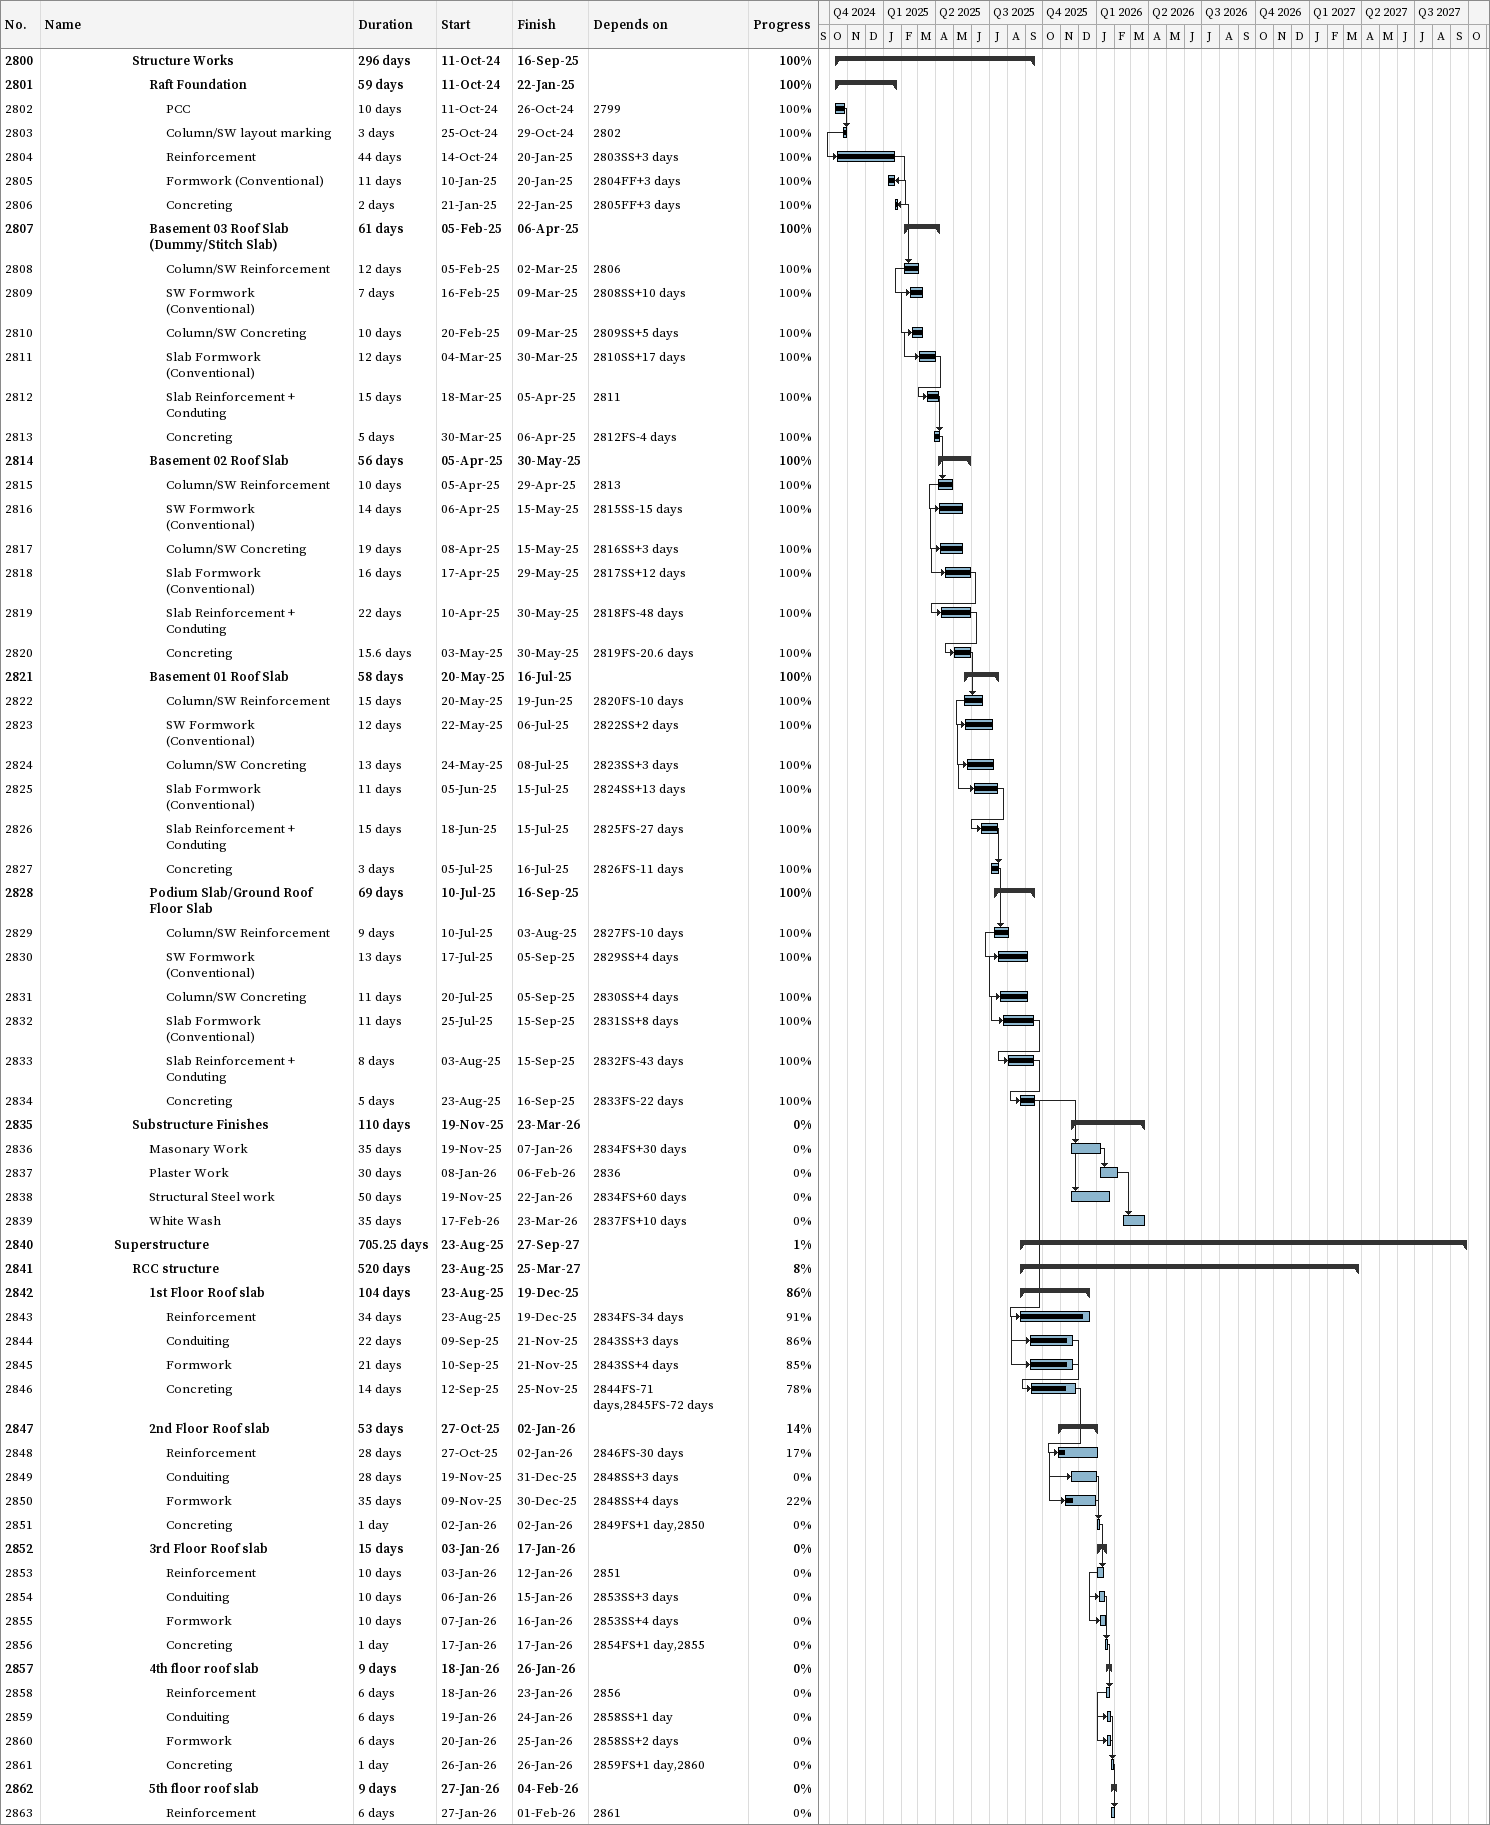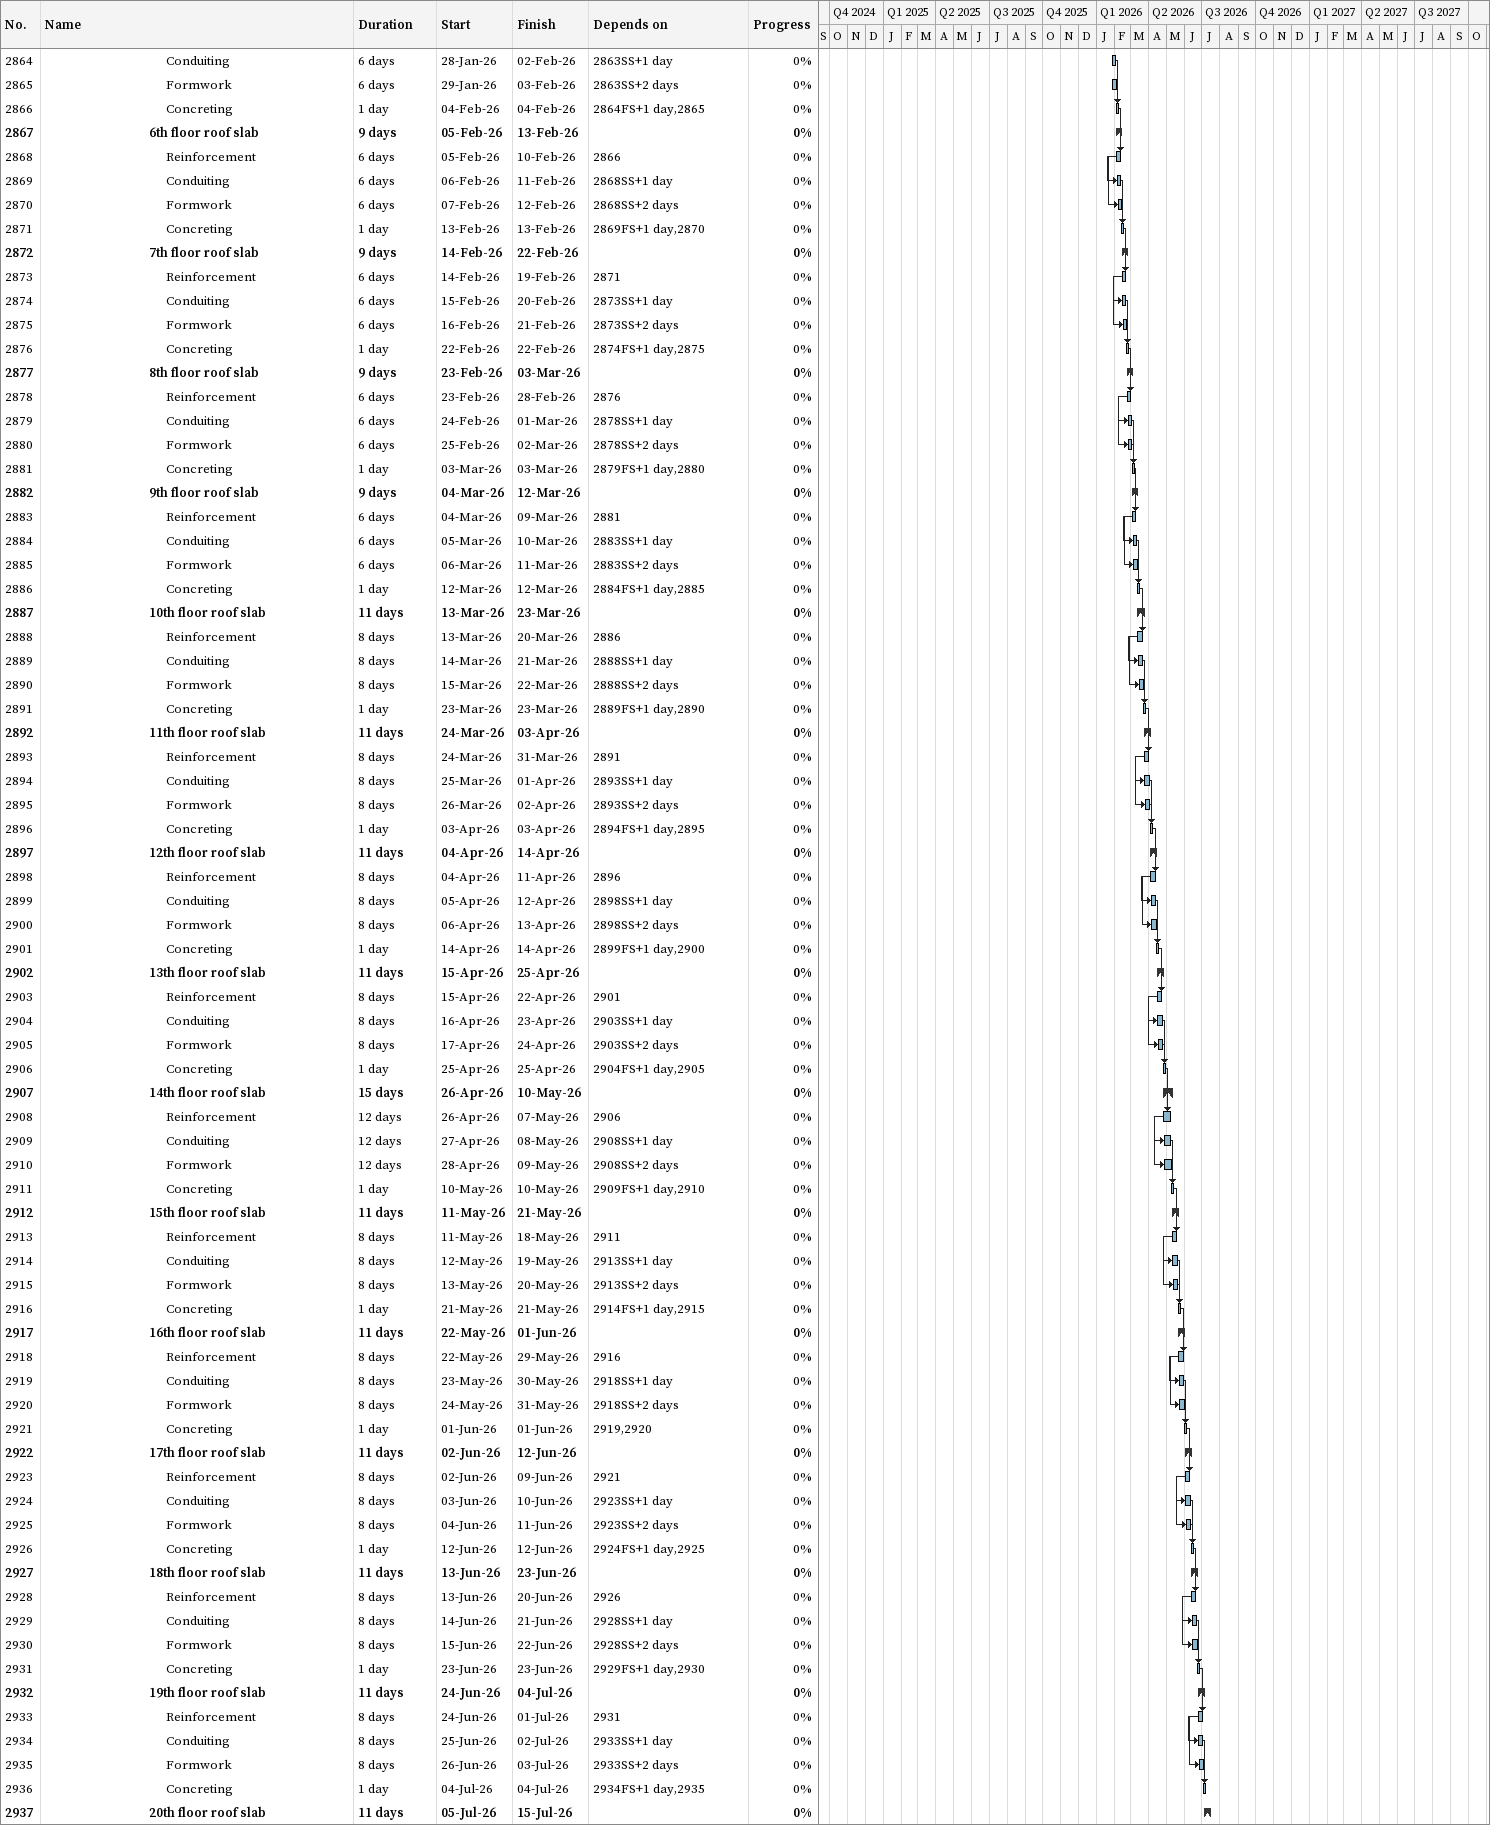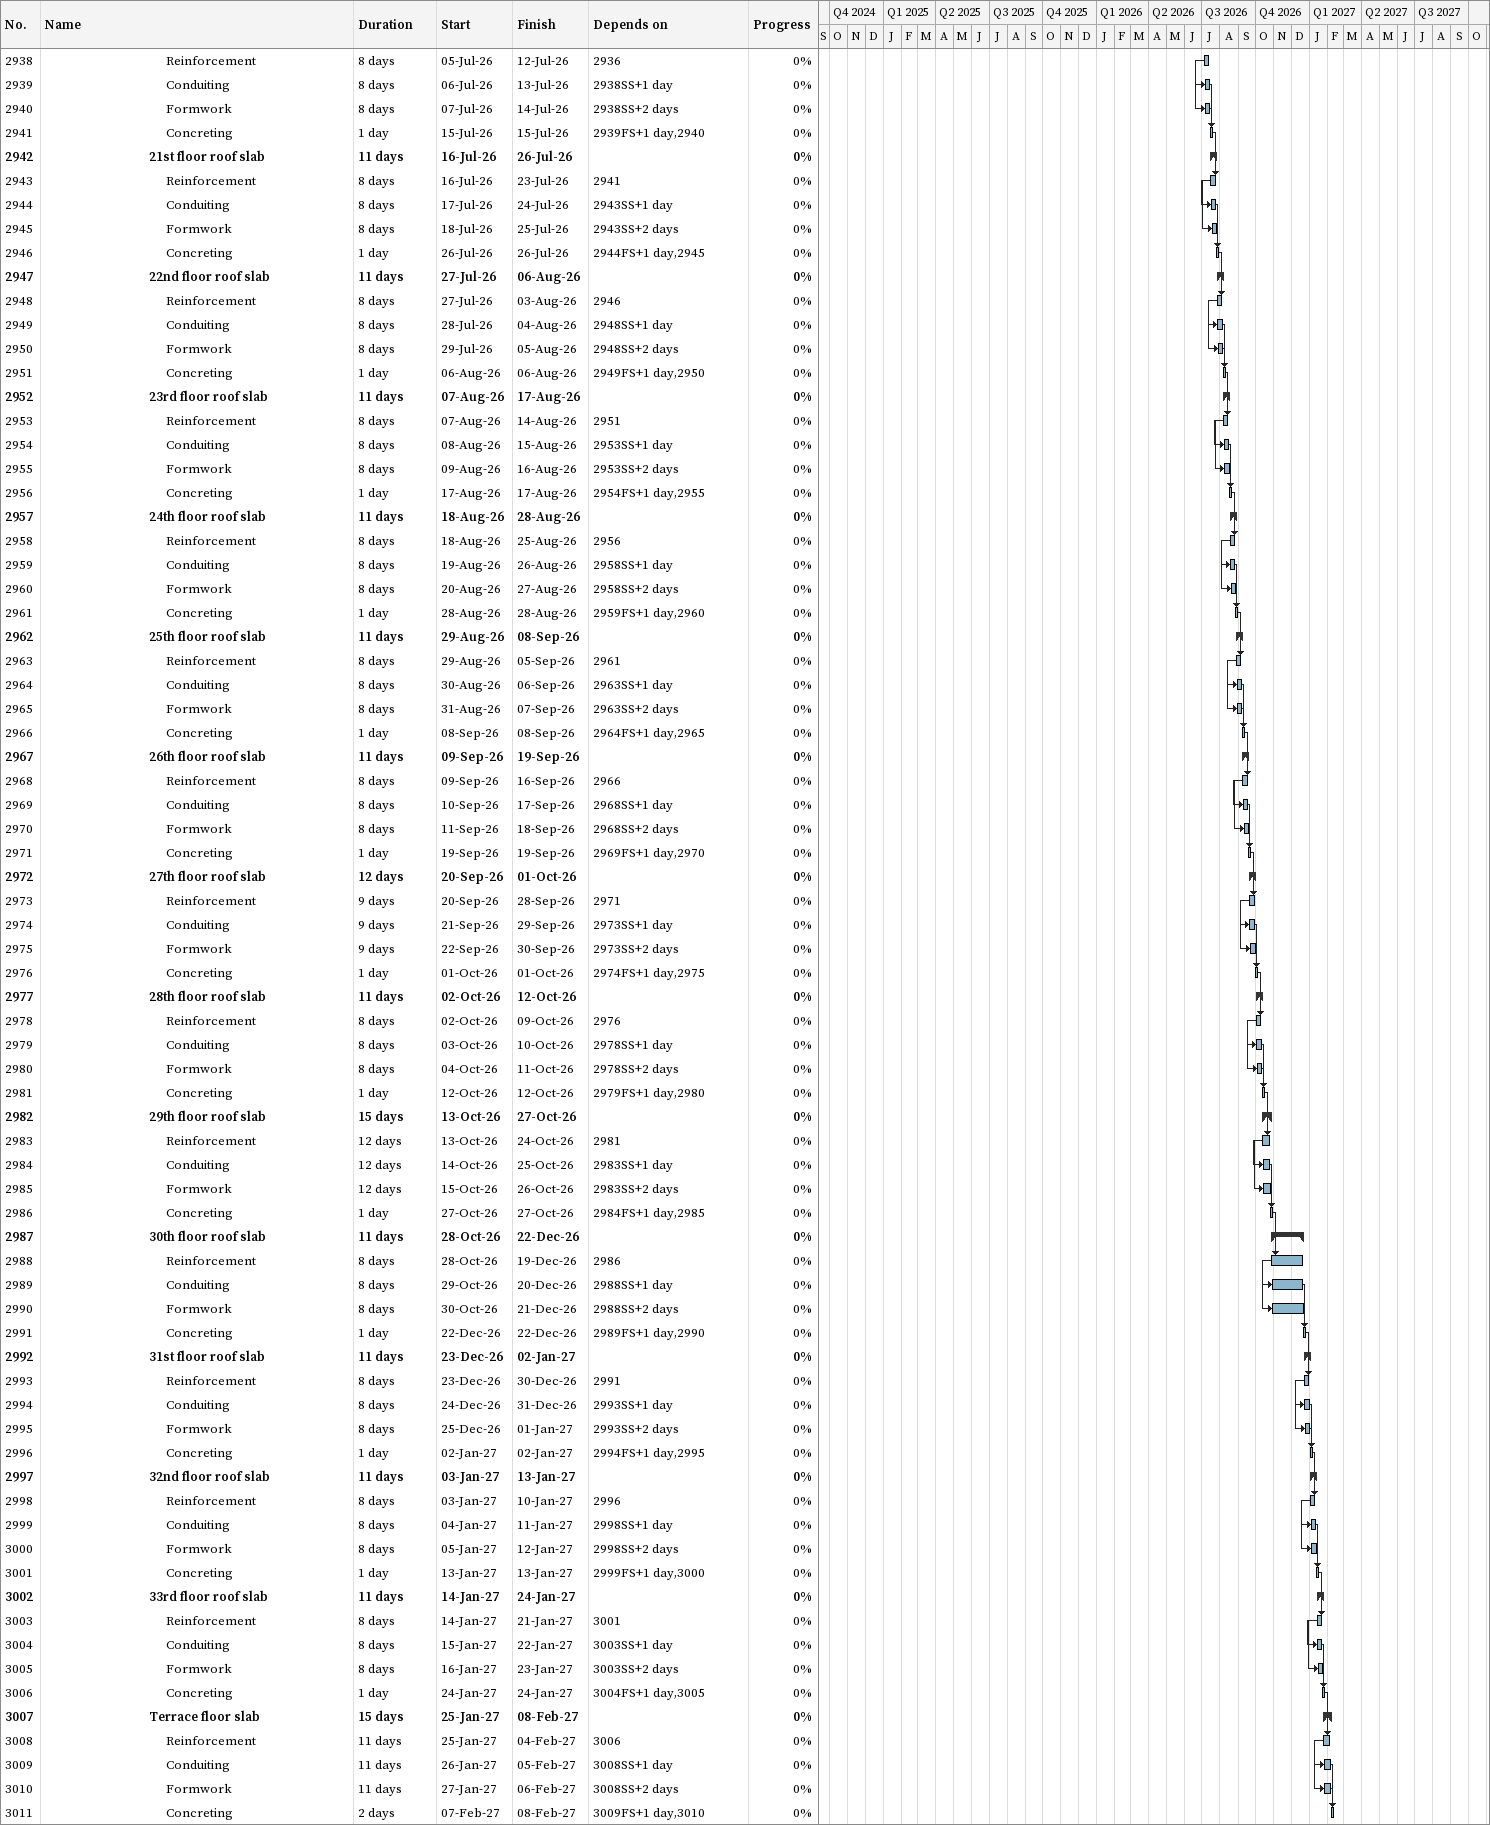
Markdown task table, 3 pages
| ID | Level | Task | Duration | Start | Finish | Predecessors | % complete |
|---|---|---|---|---|---|---|---|
| 2800 | 6 | **Structure Works** | 296d | 2024-10-11 | 2025-09-16 |  | 100 |
| 2801 | 7 | **Raft Foundation** | 59d | 2024-10-11 | 2025-01-22 |  | 100 |
| 2802 | 8 | PCC | 10d | 2024-10-11 | 2024-10-26 | 2799 | 100 |
| 2803 | 8 | Column/SW layout marking | 3d | 2024-10-25 | 2024-10-29 | 2802 | 100 |
| 2804 | 8 | Reinforcement | 44d | 2024-10-14 | 2025-01-20 | 2803SS+3d | 100 |
| 2805 | 8 | Formwork (Conventional) | 11d | 2025-01-10 | 2025-01-20 | 2804FF+3d | 100 |
| 2806 | 8 | Concreting | 2d | 2025-01-21 | 2025-01-22 | 2805FF+3d | 100 |
| 2807 | 7 | **Basement 03 Roof Slab (Dummy/Stitch Slab)** | 61d | 2025-02-05 | 2025-04-06 |  | 100 |
| 2808 | 8 | Column/SW Reinforcement | 12d | 2025-02-05 | 2025-03-02 | 2806 | 100 |
| 2809 | 8 | SW Formwork (Conventional) | 7d | 2025-02-16 | 2025-03-09 | 2808SS+10d | 100 |
| 2810 | 8 | Column/SW Concreting | 10d | 2025-02-20 | 2025-03-09 | 2809SS+5d | 100 |
| 2811 | 8 | Slab Formwork (Conventional) | 12d | 2025-03-04 | 2025-03-30 | 2810SS+17d | 100 |
| 2812 | 8 | Slab Reinforcement + Conduting | 15d | 2025-03-18 | 2025-04-05 | 2811 | 100 |
| 2813 | 8 | Concreting | 5d | 2025-03-30 | 2025-04-06 | 2812FS-4d | 100 |
| 2814 | 7 | **Basement 02 Roof Slab** | 56d | 2025-04-05 | 2025-05-30 |  | 100 |
| 2815 | 8 | Column/SW Reinforcement | 10d | 2025-04-05 | 2025-04-29 | 2813 | 100 |
| 2816 | 8 | SW Formwork (Conventional) | 14d | 2025-04-06 | 2025-05-15 | 2815SS-15d | 100 |
| 2817 | 8 | Column/SW Concreting | 19d | 2025-04-08 | 2025-05-15 | 2816SS+3d | 100 |
| 2818 | 8 | Slab Formwork (Conventional) | 16d | 2025-04-17 | 2025-05-29 | 2817SS+12d | 100 |
| 2819 | 8 | Slab Reinforcement + Conduting | 22d | 2025-04-10 | 2025-05-30 | 2818FS-48d | 100 |
| 2820 | 8 | Concreting | 15.6d | 2025-05-03 | 2025-05-30 | 2819FS-20.6d | 100 |
| 2821 | 7 | **Basement 01 Roof Slab** | 58d | 2025-05-20 | 2025-07-16 |  | 100 |
| 2822 | 8 | Column/SW Reinforcement | 15d | 2025-05-20 | 2025-06-19 | 2820FS-10d | 100 |
| 2823 | 8 | SW Formwork (Conventional) | 12d | 2025-05-22 | 2025-07-06 | 2822SS+2d | 100 |
| 2824 | 8 | Column/SW Concreting | 13d | 2025-05-24 | 2025-07-08 | 2823SS+3d | 100 |
| 2825 | 8 | Slab Formwork (Conventional) | 11d | 2025-06-05 | 2025-07-15 | 2824SS+13d | 100 |
| 2826 | 8 | Slab Reinforcement + Conduting | 15d | 2025-06-18 | 2025-07-15 | 2825FS-27d | 100 |
| 2827 | 8 | Concreting | 3d | 2025-07-05 | 2025-07-16 | 2826FS-11d | 100 |
| 2828 | 7 | **Podium Slab/Ground Roof Floor Slab** | 69d | 2025-07-10 | 2025-09-16 |  | 100 |
| 2829 | 8 | Column/SW Reinforcement | 9d | 2025-07-10 | 2025-08-03 | 2827FS-10d | 100 |
| 2830 | 8 | SW Formwork (Conventional) | 13d | 2025-07-17 | 2025-09-05 | 2829SS+4d | 100 |
| 2831 | 8 | Column/SW Concreting | 11d | 2025-07-20 | 2025-09-05 | 2830SS+4d | 100 |
| 2832 | 8 | Slab Formwork (Conventional) | 11d | 2025-07-25 | 2025-09-15 | 2831SS+8d | 100 |
| 2833 | 8 | Slab Reinforcement + Conduting | 8d | 2025-08-03 | 2025-09-15 | 2832FS-43d | 100 |
| 2834 | 8 | Concreting | 5d | 2025-08-23 | 2025-09-16 | 2833FS-22d | 100 |
| 2835 | 6 | **Substructure Finishes** | 110d | 2025-11-19 | 2026-03-23 |  | 0 |
| 2836 | 7 | Masonary Work | 35d | 2025-11-19 | 2026-01-07 | 2834FS+30d | 0 |
| 2837 | 7 | Plaster Work | 30d | 2026-01-08 | 2026-02-06 | 2836 | 0 |
| 2838 | 7 | Structural Steel work | 50d | 2025-11-19 | 2026-01-22 | 2834FS+60d | 0 |
| 2839 | 7 | White Wash | 35d | 2026-02-17 | 2026-03-23 | 2837FS+10d | 0 |
| 2840 | 5 | **Superstructure** | 705.25d | 2025-08-23 | 2027-09-27 |  | 1 |
| 2841 | 6 | **RCC structure** | 520d | 2025-08-23 | 2027-03-25 |  | 8 |
| 2842 | 7 | **1st Floor Roof slab** | 104d | 2025-08-23 | 2025-12-19 |  | 86 |
| 2843 | 8 | Reinforcement | 34d | 2025-08-23 | 2025-12-19 | 2834FS-34d | 91 |
| 2844 | 8 | Conduiting | 22d | 2025-09-09 | 2025-11-21 | 2843SS+3d | 86 |
| 2845 | 8 | Formwork | 21d | 2025-09-10 | 2025-11-21 | 2843SS+4d | 85 |
| 2846 | 8 | Concreting | 14d | 2025-09-12 | 2025-11-25 | 2844FS-71d, 2845FS-72d | 78 |
| 2847 | 7 | **2nd Floor Roof slab** | 53d | 2025-10-27 | 2026-01-02 |  | 14 |
| 2848 | 8 | Reinforcement | 28d | 2025-10-27 | 2026-01-02 | 2846FS-30d | 17 |
| 2849 | 8 | Conduiting | 28d | 2025-11-19 | 2025-12-31 | 2848SS+3d | 0 |
| 2850 | 8 | Formwork | 35d | 2025-11-09 | 2025-12-30 | 2848SS+4d | 22 |
| 2851 | 8 | Concreting | 1d | 2026-01-02 | 2026-01-02 | 2849FS+1d, 2850 | 0 |
| 2852 | 7 | **3rd Floor Roof slab** | 15d | 2026-01-03 | 2026-01-17 |  | 0 |
| 2853 | 8 | Reinforcement | 10d | 2026-01-03 | 2026-01-12 | 2851 | 0 |
| 2854 | 8 | Conduiting | 10d | 2026-01-06 | 2026-01-15 | 2853SS+3d | 0 |
| 2855 | 8 | Formwork | 10d | 2026-01-07 | 2026-01-16 | 2853SS+4d | 0 |
| 2856 | 8 | Concreting | 1d | 2026-01-17 | 2026-01-17 | 2854FS+1d, 2855 | 0 |
| 2857 | 7 | **4th floor roof slab** | 9d | 2026-01-18 | 2026-01-26 |  | 0 |
| 2858 | 8 | Reinforcement | 6d | 2026-01-18 | 2026-01-23 | 2856 | 0 |
| 2859 | 8 | Conduiting | 6d | 2026-01-19 | 2026-01-24 | 2858SS+1d | 0 |
| 2860 | 8 | Formwork | 6d | 2026-01-20 | 2026-01-25 | 2858SS+2d | 0 |
| 2861 | 8 | Concreting | 1d | 2026-01-26 | 2026-01-26 | 2859FS+1d, 2860 | 0 |
| 2862 | 7 | **5th floor roof slab** | 9d | 2026-01-27 | 2026-02-04 |  | 0 |
| 2863 | 8 | Reinforcement | 6d | 2026-01-27 | 2026-02-01 | 2861 | 0 |
| 2864 | 8 | Conduiting | 6d | 2026-01-28 | 2026-02-02 | 2863SS+1d | 0 |
| 2865 | 8 | Formwork | 6d | 2026-01-29 | 2026-02-03 | 2863SS+2d | 0 |
| 2866 | 8 | Concreting | 1d | 2026-02-04 | 2026-02-04 | 2864FS+1d, 2865 | 0 |
| 2867 | 7 | **6th floor roof slab** | 9d | 2026-02-05 | 2026-02-13 |  | 0 |
| 2868 | 8 | Reinforcement | 6d | 2026-02-05 | 2026-02-10 | 2866 | 0 |
| 2869 | 8 | Conduiting | 6d | 2026-02-06 | 2026-02-11 | 2868SS+1d | 0 |
| 2870 | 8 | Formwork | 6d | 2026-02-07 | 2026-02-12 | 2868SS+2d | 0 |
| 2871 | 8 | Concreting | 1d | 2026-02-13 | 2026-02-13 | 2869FS+1d, 2870 | 0 |
| 2872 | 7 | **7th floor roof slab** | 9d | 2026-02-14 | 2026-02-22 |  | 0 |
| 2873 | 8 | Reinforcement | 6d | 2026-02-14 | 2026-02-19 | 2871 | 0 |
| 2874 | 8 | Conduiting | 6d | 2026-02-15 | 2026-02-20 | 2873SS+1d | 0 |
| 2875 | 8 | Formwork | 6d | 2026-02-16 | 2026-02-21 | 2873SS+2d | 0 |
| 2876 | 8 | Concreting | 1d | 2026-02-22 | 2026-02-22 | 2874FS+1d, 2875 | 0 |
| 2877 | 7 | **8th floor roof slab** | 9d | 2026-02-23 | 2026-03-03 |  | 0 |
| 2878 | 8 | Reinforcement | 6d | 2026-02-23 | 2026-02-28 | 2876 | 0 |
| 2879 | 8 | Conduiting | 6d | 2026-02-24 | 2026-03-01 | 2878SS+1d | 0 |
| 2880 | 8 | Formwork | 6d | 2026-02-25 | 2026-03-02 | 2878SS+2d | 0 |
| 2881 | 8 | Concreting | 1d | 2026-03-03 | 2026-03-03 | 2879FS+1d, 2880 | 0 |
| 2882 | 7 | **9th floor roof slab** | 9d | 2026-03-04 | 2026-03-12 |  | 0 |
| 2883 | 8 | Reinforcement | 6d | 2026-03-04 | 2026-03-09 | 2881 | 0 |
| 2884 | 8 | Conduiting | 6d | 2026-03-05 | 2026-03-10 | 2883SS+1d | 0 |
| 2885 | 8 | Formwork | 6d | 2026-03-06 | 2026-03-11 | 2883SS+2d | 0 |
| 2886 | 8 | Concreting | 1d | 2026-03-12 | 2026-03-12 | 2884FS+1d, 2885 | 0 |
| 2887 | 7 | **10th floor roof slab** | 11d | 2026-03-13 | 2026-03-23 |  | 0 |
| 2888 | 8 | Reinforcement | 8d | 2026-03-13 | 2026-03-20 | 2886 | 0 |
| 2889 | 8 | Conduiting | 8d | 2026-03-14 | 2026-03-21 | 2888SS+1d | 0 |
| 2890 | 8 | Formwork | 8d | 2026-03-15 | 2026-03-22 | 2888SS+2d | 0 |
| 2891 | 8 | Concreting | 1d | 2026-03-23 | 2026-03-23 | 2889FS+1d, 2890 | 0 |
| 2892 | 7 | **11th floor roof slab** | 11d | 2026-03-24 | 2026-04-03 |  | 0 |
| 2893 | 8 | Reinforcement | 8d | 2026-03-24 | 2026-03-31 | 2891 | 0 |
| 2894 | 8 | Conduiting | 8d | 2026-03-25 | 2026-04-01 | 2893SS+1d | 0 |
| 2895 | 8 | Formwork | 8d | 2026-03-26 | 2026-04-02 | 2893SS+2d | 0 |
| 2896 | 8 | Concreting | 1d | 2026-04-03 | 2026-04-03 | 2894FS+1d, 2895 | 0 |
| 2897 | 7 | **12th floor roof slab** | 11d | 2026-04-04 | 2026-04-14 |  | 0 |
| 2898 | 8 | Reinforcement | 8d | 2026-04-04 | 2026-04-11 | 2896 | 0 |
| 2899 | 8 | Conduiting | 8d | 2026-04-05 | 2026-04-12 | 2898SS+1d | 0 |
| 2900 | 8 | Formwork | 8d | 2026-04-06 | 2026-04-13 | 2898SS+2d | 0 |
| 2901 | 8 | Concreting | 1d | 2026-04-14 | 2026-04-14 | 2899FS+1d, 2900 | 0 |
| 2902 | 7 | **13th floor roof slab** | 11d | 2026-04-15 | 2026-04-25 |  | 0 |
| 2903 | 8 | Reinforcement | 8d | 2026-04-15 | 2026-04-22 | 2901 | 0 |
| 2904 | 8 | Conduiting | 8d | 2026-04-16 | 2026-04-23 | 2903SS+1d | 0 |
| 2905 | 8 | Formwork | 8d | 2026-04-17 | 2026-04-24 | 2903SS+2d | 0 |
| 2906 | 8 | Concreting | 1d | 2026-04-25 | 2026-04-25 | 2904FS+1d, 2905 | 0 |
| 2907 | 7 | **14th floor roof slab** | 15d | 2026-04-26 | 2026-05-10 |  | 0 |
| 2908 | 8 | Reinforcement | 12d | 2026-04-26 | 2026-05-07 | 2906 | 0 |
| 2909 | 8 | Conduiting | 12d | 2026-04-27 | 2026-05-08 | 2908SS+1d | 0 |
| 2910 | 8 | Formwork | 12d | 2026-04-28 | 2026-05-09 | 2908SS+2d | 0 |
| 2911 | 8 | Concreting | 1d | 2026-05-10 | 2026-05-10 | 2909FS+1d, 2910 | 0 |
| 2912 | 7 | **15th floor roof slab** | 11d | 2026-05-11 | 2026-05-21 |  | 0 |
| 2913 | 8 | Reinforcement | 8d | 2026-05-11 | 2026-05-18 | 2911 | 0 |
| 2914 | 8 | Conduiting | 8d | 2026-05-12 | 2026-05-19 | 2913SS+1d | 0 |
| 2915 | 8 | Formwork | 8d | 2026-05-13 | 2026-05-20 | 2913SS+2d | 0 |
| 2916 | 8 | Concreting | 1d | 2026-05-21 | 2026-05-21 | 2914FS+1d, 2915 | 0 |
| 2917 | 7 | **16th floor roof slab** | 11d | 2026-05-22 | 2026-06-01 |  | 0 |
| 2918 | 8 | Reinforcement | 8d | 2026-05-22 | 2026-05-29 | 2916 | 0 |
| 2919 | 8 | Conduiting | 8d | 2026-05-23 | 2026-05-30 | 2918SS+1d | 0 |
| 2920 | 8 | Formwork | 8d | 2026-05-24 | 2026-05-31 | 2918SS+2d | 0 |
| 2921 | 8 | Concreting | 1d | 2026-06-01 | 2026-06-01 | 2919, 2920 | 0 |
| 2922 | 7 | **17th floor roof slab** | 11d | 2026-06-02 | 2026-06-12 |  | 0 |
| 2923 | 8 | Reinforcement | 8d | 2026-06-02 | 2026-06-09 | 2921 | 0 |
| 2924 | 8 | Conduiting | 8d | 2026-06-03 | 2026-06-10 | 2923SS+1d | 0 |
| 2925 | 8 | Formwork | 8d | 2026-06-04 | 2026-06-11 | 2923SS+2d | 0 |
| 2926 | 8 | Concreting | 1d | 2026-06-12 | 2026-06-12 | 2924FS+1d, 2925 | 0 |
| 2927 | 7 | **18th floor roof slab** | 11d | 2026-06-13 | 2026-06-23 |  | 0 |
| 2928 | 8 | Reinforcement | 8d | 2026-06-13 | 2026-06-20 | 2926 | 0 |
| 2929 | 8 | Conduiting | 8d | 2026-06-14 | 2026-06-21 | 2928SS+1d | 0 |
| 2930 | 8 | Formwork | 8d | 2026-06-15 | 2026-06-22 | 2928SS+2d | 0 |
| 2931 | 8 | Concreting | 1d | 2026-06-23 | 2026-06-23 | 2929FS+1d, 2930 | 0 |
| 2932 | 7 | **19th floor roof slab** | 11d | 2026-06-24 | 2026-07-04 |  | 0 |
| 2933 | 8 | Reinforcement | 8d | 2026-06-24 | 2026-07-01 | 2931 | 0 |
| 2934 | 8 | Conduiting | 8d | 2026-06-25 | 2026-07-02 | 2933SS+1d | 0 |
| 2935 | 8 | Formwork | 8d | 2026-06-26 | 2026-07-03 | 2933SS+2d | 0 |
| 2936 | 8 | Concreting | 1d | 2026-07-04 | 2026-07-04 | 2934FS+1d, 2935 | 0 |
| 2937 | 7 | **20th floor roof slab** | 11d | 2026-07-05 | 2026-07-15 |  | 0 |
| 2938 | 8 | Reinforcement | 8d | 2026-07-05 | 2026-07-12 | 2936 | 0 |
| 2939 | 8 | Conduiting | 8d | 2026-07-06 | 2026-07-13 | 2938SS+1d | 0 |
| 2940 | 8 | Formwork | 8d | 2026-07-07 | 2026-07-14 | 2938SS+2d | 0 |
| 2941 | 8 | Concreting | 1d | 2026-07-15 | 2026-07-15 | 2939FS+1d, 2940 | 0 |
| 2942 | 7 | **21st floor roof slab** | 11d | 2026-07-16 | 2026-07-26 |  | 0 |
| 2943 | 8 | Reinforcement | 8d | 2026-07-16 | 2026-07-23 | 2941 | 0 |
| 2944 | 8 | Conduiting | 8d | 2026-07-17 | 2026-07-24 | 2943SS+1d | 0 |
| 2945 | 8 | Formwork | 8d | 2026-07-18 | 2026-07-25 | 2943SS+2d | 0 |
| 2946 | 8 | Concreting | 1d | 2026-07-26 | 2026-07-26 | 2944FS+1d, 2945 | 0 |
| 2947 | 7 | **22nd floor roof slab** | 11d | 2026-07-27 | 2026-08-06 |  | 0 |
| 2948 | 8 | Reinforcement | 8d | 2026-07-27 | 2026-08-03 | 2946 | 0 |
| 2949 | 8 | Conduiting | 8d | 2026-07-28 | 2026-08-04 | 2948SS+1d | 0 |
| 2950 | 8 | Formwork | 8d | 2026-07-29 | 2026-08-05 | 2948SS+2d | 0 |
| 2951 | 8 | Concreting | 1d | 2026-08-06 | 2026-08-06 | 2949FS+1d, 2950 | 0 |
| 2952 | 7 | **23rd floor roof slab** | 11d | 2026-08-07 | 2026-08-17 |  | 0 |
| 2953 | 8 | Reinforcement | 8d | 2026-08-07 | 2026-08-14 | 2951 | 0 |
| 2954 | 8 | Conduiting | 8d | 2026-08-08 | 2026-08-15 | 2953SS+1d | 0 |
| 2955 | 8 | Formwork | 8d | 2026-08-09 | 2026-08-16 | 2953SS+2d | 0 |
| 2956 | 8 | Concreting | 1d | 2026-08-17 | 2026-08-17 | 2954FS+1d, 2955 | 0 |
| 2957 | 7 | **24th floor roof slab** | 11d | 2026-08-18 | 2026-08-28 |  | 0 |
| 2958 | 8 | Reinforcement | 8d | 2026-08-18 | 2026-08-25 | 2956 | 0 |
| 2959 | 8 | Conduiting | 8d | 2026-08-19 | 2026-08-26 | 2958SS+1d | 0 |
| 2960 | 8 | Formwork | 8d | 2026-08-20 | 2026-08-27 | 2958SS+2d | 0 |
| 2961 | 8 | Concreting | 1d | 2026-08-28 | 2026-08-28 | 2959FS+1d, 2960 | 0 |
| 2962 | 7 | **25th floor roof slab** | 11d | 2026-08-29 | 2026-09-08 |  | 0 |
| 2963 | 8 | Reinforcement | 8d | 2026-08-29 | 2026-09-05 | 2961 | 0 |
| 2964 | 8 | Conduiting | 8d | 2026-08-30 | 2026-09-06 | 2963SS+1d | 0 |
| 2965 | 8 | Formwork | 8d | 2026-08-31 | 2026-09-07 | 2963SS+2d | 0 |
| 2966 | 8 | Concreting | 1d | 2026-09-08 | 2026-09-08 | 2964FS+1d, 2965 | 0 |
| 2967 | 7 | **26th floor roof slab** | 11d | 2026-09-09 | 2026-09-19 |  | 0 |
| 2968 | 8 | Reinforcement | 8d | 2026-09-09 | 2026-09-16 | 2966 | 0 |
| 2969 | 8 | Conduiting | 8d | 2026-09-10 | 2026-09-17 | 2968SS+1d | 0 |
| 2970 | 8 | Formwork | 8d | 2026-09-11 | 2026-09-18 | 2968SS+2d | 0 |
| 2971 | 8 | Concreting | 1d | 2026-09-19 | 2026-09-19 | 2969FS+1d, 2970 | 0 |
| 2972 | 7 | **27th floor roof slab** | 12d | 2026-09-20 | 2026-10-01 |  | 0 |
| 2973 | 8 | Reinforcement | 9d | 2026-09-20 | 2026-09-28 | 2971 | 0 |
| 2974 | 8 | Conduiting | 9d | 2026-09-21 | 2026-09-29 | 2973SS+1d | 0 |
| 2975 | 8 | Formwork | 9d | 2026-09-22 | 2026-09-30 | 2973SS+2d | 0 |
| 2976 | 8 | Concreting | 1d | 2026-10-01 | 2026-10-01 | 2974FS+1d, 2975 | 0 |
| 2977 | 7 | **28th floor roof slab** | 11d | 2026-10-02 | 2026-10-12 |  | 0 |
| 2978 | 8 | Reinforcement | 8d | 2026-10-02 | 2026-10-09 | 2976 | 0 |
| 2979 | 8 | Conduiting | 8d | 2026-10-03 | 2026-10-10 | 2978SS+1d | 0 |
| 2980 | 8 | Formwork | 8d | 2026-10-04 | 2026-10-11 | 2978SS+2d | 0 |
| 2981 | 8 | Concreting | 1d | 2026-10-12 | 2026-10-12 | 2979FS+1d, 2980 | 0 |
| 2982 | 7 | **29th floor roof slab** | 15d | 2026-10-13 | 2026-10-27 |  | 0 |
| 2983 | 8 | Reinforcement | 12d | 2026-10-13 | 2026-10-24 | 2981 | 0 |
| 2984 | 8 | Conduiting | 12d | 2026-10-14 | 2026-10-25 | 2983SS+1d | 0 |
| 2985 | 8 | Formwork | 12d | 2026-10-15 | 2026-10-26 | 2983SS+2d | 0 |
| 2986 | 8 | Concreting | 1d | 2026-10-27 | 2026-10-27 | 2984FS+1d, 2985 | 0 |
| 2987 | 7 | **30th floor roof slab** | 11d | 2026-10-28 | 2026-12-22 |  | 0 |
| 2988 | 8 | Reinforcement | 8d | 2026-10-28 | 2026-12-19 | 2986 | 0 |
| 2989 | 8 | Conduiting | 8d | 2026-10-29 | 2026-12-20 | 2988SS+1d | 0 |
| 2990 | 8 | Formwork | 8d | 2026-10-30 | 2026-12-21 | 2988SS+2d | 0 |
| 2991 | 8 | Concreting | 1d | 2026-12-22 | 2026-12-22 | 2989FS+1d, 2990 | 0 |
| 2992 | 7 | **31st floor roof slab** | 11d | 2026-12-23 | 2027-01-02 |  | 0 |
| 2993 | 8 | Reinforcement | 8d | 2026-12-23 | 2026-12-30 | 2991 | 0 |
| 2994 | 8 | Conduiting | 8d | 2026-12-24 | 2026-12-31 | 2993SS+1d | 0 |
| 2995 | 8 | Formwork | 8d | 2026-12-25 | 2027-01-01 | 2993SS+2d | 0 |
| 2996 | 8 | Concreting | 1d | 2027-01-02 | 2027-01-02 | 2994FS+1d, 2995 | 0 |
| 2997 | 7 | **32nd floor roof slab** | 11d | 2027-01-03 | 2027-01-13 |  | 0 |
| 2998 | 8 | Reinforcement | 8d | 2027-01-03 | 2027-01-10 | 2996 | 0 |
| 2999 | 8 | Conduiting | 8d | 2027-01-04 | 2027-01-11 | 2998SS+1d | 0 |
| 3000 | 8 | Formwork | 8d | 2027-01-05 | 2027-01-12 | 2998SS+2d | 0 |
| 3001 | 8 | Concreting | 1d | 2027-01-13 | 2027-01-13 | 2999FS+1d, 3000 | 0 |
| 3002 | 7 | **33rd floor roof slab** | 11d | 2027-01-14 | 2027-01-24 |  | 0 |
| 3003 | 8 | Reinforcement | 8d | 2027-01-14 | 2027-01-21 | 3001 | 0 |
| 3004 | 8 | Conduiting | 8d | 2027-01-15 | 2027-01-22 | 3003SS+1d | 0 |
| 3005 | 8 | Formwork | 8d | 2027-01-16 | 2027-01-23 | 3003SS+2d | 0 |
| 3006 | 8 | Concreting | 1d | 2027-01-24 | 2027-01-24 | 3004FS+1d, 3005 | 0 |
| 3007 | 7 | **Terrace floor slab** | 15d | 2027-01-25 | 2027-02-08 |  | 0 |
| 3008 | 8 | Reinforcement | 11d | 2027-01-25 | 2027-02-04 | 3006 | 0 |
| 3009 | 8 | Conduiting | 11d | 2027-01-26 | 2027-02-05 | 3008SS+1d | 0 |
| 3010 | 8 | Formwork | 11d | 2027-01-27 | 2027-02-06 | 3008SS+2d | 0 |
| 3011 | 8 | Concreting | 2d | 2027-02-07 | 2027-02-08 | 3009FS+1d, 3010 | 0 |
